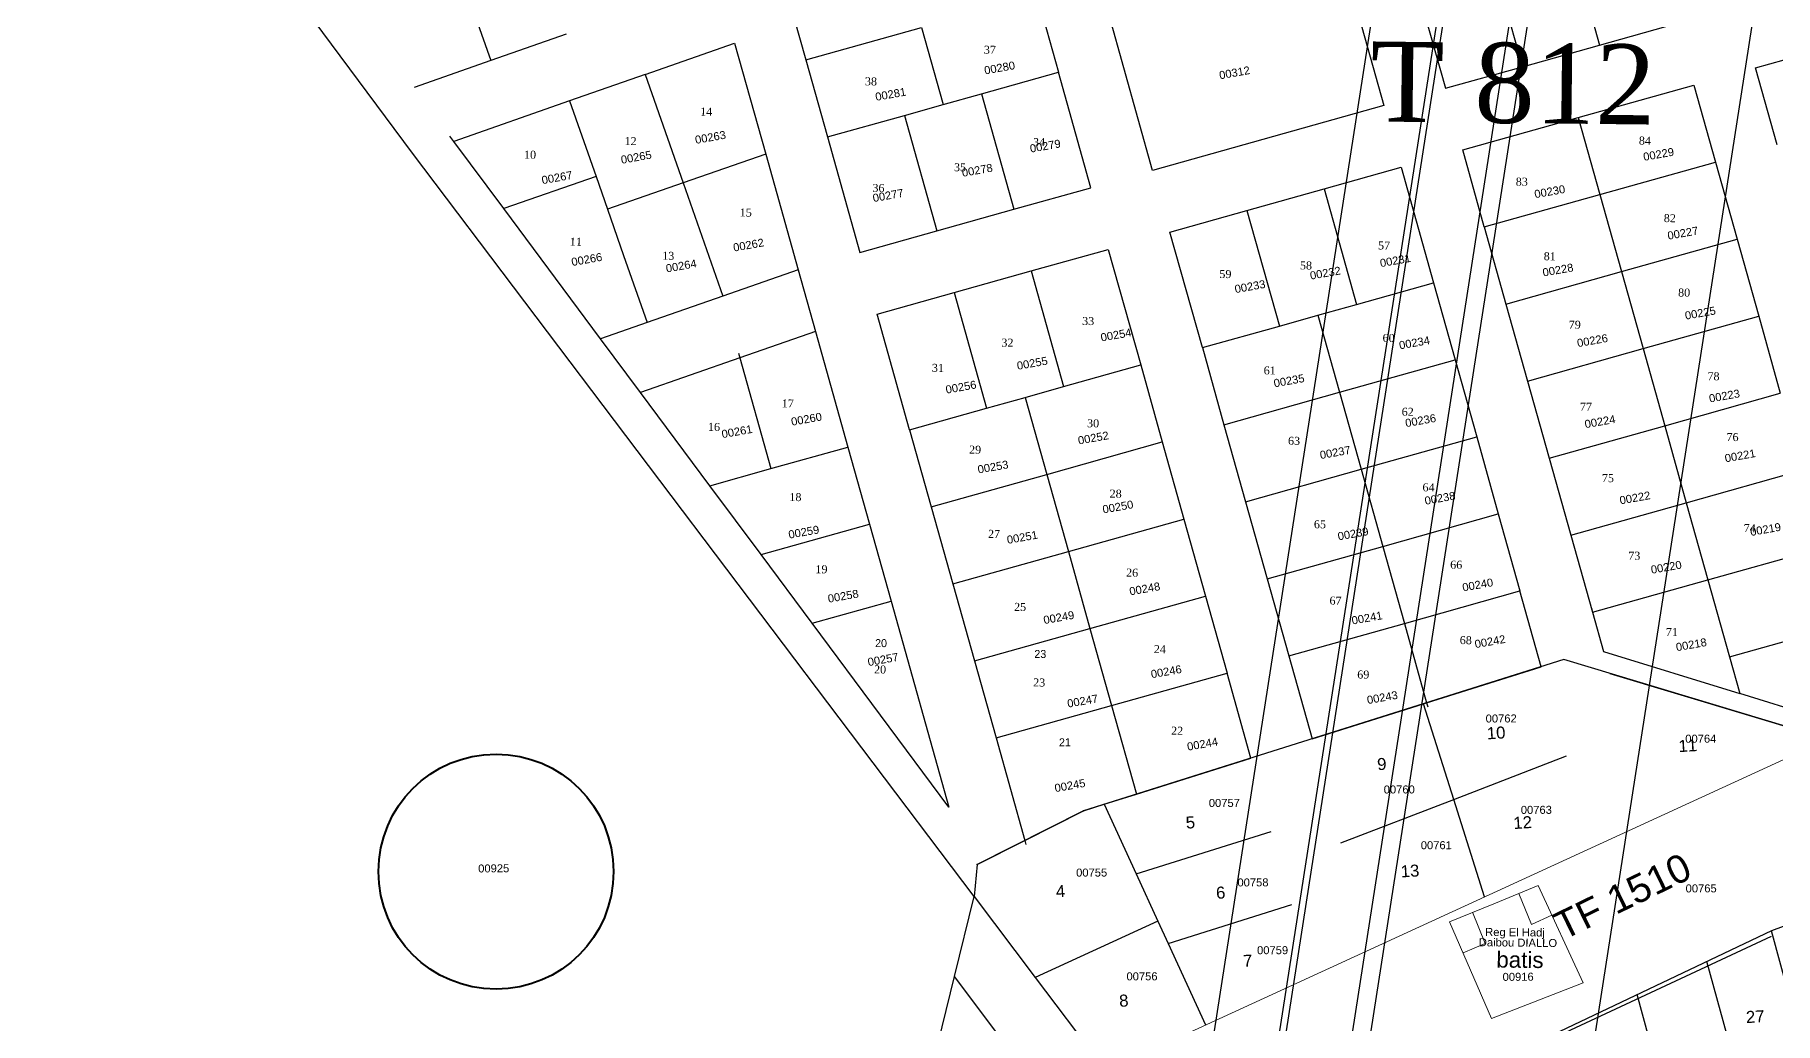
# Model space of a CAD drawing. Header units: metres. Extents: x 0 to 1324930, y 0 to 1631912.
# Drawn here: x 253410.3 to 253627.8, y 1630385.5 to 1630509 of the extents above; entities that cross this region are included whole.
import ezdxf
from ezdxf.enums import TextEntityAlignment as Align

# ---------------------------------------------------------------- set-up
doc = ezdxf.new("R2010")
doc.units = ezdxf.units.M
doc.header["$MEASUREMENT"] = 0
for name, color, linetype in [('A_revoir_geometrie_aberrante', 7, 'Continuous'), ('limites_parcelles', 7, 'Continuous'), ('limites_tf', 7, 'Continuous'), ('numero_lot', 7, 'Continuous'), ('numero_parcelle', 7, 'Continuous'), ('toponymie', 7, 'Continuous')]:
    doc.layers.add(name, color=color, linetype=linetype)
for name, color, linetype, lineweight in [('Cotation Surface1', 1, 'Continuous', 0), ('Régularisation', 1, 'Continuous', 40), ('TITRE FONCIER', 7, 'Continuous', 0)]:
    doc.layers.add(name, color=color, linetype=linetype, lineweight=lineweight)
doc.styles.get("Standard").update_dxf_attribs({"font": 'txt.shx'})
doc.styles.add('Style-Arial', font='arial.ttf')
doc.styles.add('Style-FANCY', font='times.ttf')

msp = doc.modelspace()

# ---------------------------------------------------------------- linework, layer by layer
at = {"layer": 'A_revoir_geometrie_aberrante'}
for p in [(253647.66593, 1630910.42849), (253647.23549, 1630902.43798), (253647.23549, 1630902.43792), (253645.88863, 1630825.83787), (253621.68215, 1630796.06037), (253638.91281, 1630795.57216), (253668.05397, 1630787.75301)]:
    msp.add_line(p, (0, 0), dxfattribs=at)
at = {"layer": 'Cotation Surface1', "color": 1, "linetype": 'Continuous', "lineweight": 40}
msp.add_circle((253467.95062, 1630404.44344, -0.00002), 14.69433, dxfattribs=at)
at = {"layer": 'limites_parcelles'}
for p, q in [((253601.80306, 1630522.18484), (253605.85397, 1630507.74219)), ((253462.33683, 1630519.96344), (253467.28523, 1630505.80227)), ((253573.49266, 1630519.43662), (253578.89428, 1630500.17987)), ((253592.17468, 1630519.48403), (253596.22559, 1630505.04138)), ((253503.96704, 1630515.51329), (253506.66776, 1630505.88489)), ((253582.54684, 1630516.78338), (253586.59809, 1630502.34082)), ((253535.55301, 1630513.98735), (253538.25376, 1630504.35895)), ((253550.00896, 1630492.07739), (253544.60737, 1630511.33415)), ((253476.72548, 1630509.10102), (253467.28523, 1630505.80227)), ((253506.66776, 1630505.88489), (253521.11033, 1630509.9361)), ((253521.11033, 1630509.9361), (253523.81105, 1630500.3077)), ((253605.85397, 1630507.74219), (253615.48234, 1630510.443)), ((253625.34659, 1630504.90119), (253639.78915, 1630508.9524)), ((253486.5907, 1630504.07336), (253497.77095, 1630507.98019)), ((253497.77095, 1630507.98019), (253501.65757, 1630494.12421)), ((253596.22559, 1630505.04138), (253605.85397, 1630507.74219)), ((253467.28523, 1630505.80227), (253457.71299, 1630502.45741)), ((253506.66776, 1630505.88489), (253509.36849, 1630496.25649)), ((253528.62538, 1630501.65814), (253538.25376, 1630504.35895)), ((253542.30488, 1630489.91636), (253538.25376, 1630504.35895)), ((253586.59809, 1630502.34082), (253596.22559, 1630505.04138)), ((253628.04736, 1630495.27281), (253625.34659, 1630504.90119)), ((253486.5907, 1630504.07336), (253477.15047, 1630500.77456)), ((253486.5907, 1630504.07336), (253491.32839, 1630490.51491)), ((253603.20005, 1630498.68898), (253617.64389, 1630502.74055)), ((253617.64389, 1630502.74055), (253620.34453, 1630493.11213)), ((253477.15047, 1630500.77456), (253462.66512, 1630495.71279)), ((253477.15047, 1630500.77456), (253480.44916, 1630491.33429)), ((253518.997, 1630498.95734), (253523.81105, 1630500.3077)), ((253523.81105, 1630500.3077), (253528.62538, 1630501.65814)), ((253528.62538, 1630501.65814), (253532.6765, 1630487.21555)), ((253578.89428, 1630500.17987), (253550.00896, 1630492.07739)), ((253509.36849, 1630496.25649), (253518.997, 1630498.95734)), ((253518.997, 1630498.95734), (253523.04812, 1630484.51475)), ((253588.75748, 1630494.63777), (253603.20005, 1630498.68898)), ((253603.20005, 1630498.68898), (253605.90084, 1630489.0606)), ((253462.66512, 1630495.71279), (253462.17664, 1630496.36948)), ((253468.91903, 1630487.3052), (253462.66512, 1630495.71279)), ((253509.36849, 1630496.25649), (253513.41957, 1630481.81389)), ((253501.65757, 1630494.12421), (253491.32839, 1630490.51491)), ((253501.65757, 1630494.12421), (253505.7167, 1630479.6532)), ((253591.45827, 1630485.00939), (253588.75748, 1630494.63777)), ((253480.44916, 1630491.33429), (253468.91903, 1630487.3052)), ((253480.44916, 1630491.33429), (253481.88813, 1630487.21622)), ((253571.42604, 1630489.77622), (253581.05547, 1630492.47732)), ((253581.05547, 1630492.47732), (253585.10644, 1630478.03469)), ((253605.90084, 1630489.0606), (253620.34453, 1630493.11213)), ((253620.34453, 1630493.11213), (253623.04517, 1630483.4837)), ((253491.32839, 1630490.51491), (253481.88813, 1630487.21622)), ((253491.32839, 1630490.51491), (253496.27643, 1630476.35451)), ((253532.6765, 1630487.21555), (253542.30488, 1630489.91636)), ((253561.79767, 1630487.07541), (253571.42604, 1630489.77622)), ((253571.42604, 1630489.77622), (253575.47723, 1630475.33364)), ((253591.45827, 1630485.00939), (253605.90084, 1630489.0606)), ((253605.90084, 1630489.0606), (253608.60162, 1630479.43222)), ((253481.02796, 1630471.02627), (253468.91903, 1630487.3052)), ((253481.88813, 1630487.21622), (253483.90222, 1630481.45224)), ((253523.04812, 1630484.51475), (253532.6765, 1630487.21555)), ((253552.16929, 1630484.3746), (253561.79767, 1630487.07541)), ((253561.79767, 1630487.07541), (253565.84885, 1630472.63284)), ((253591.45827, 1630485.00939), (253594.15906, 1630475.38101)), ((253513.41957, 1630481.81389), (253523.04812, 1630484.51475)), ((253556.22047, 1630469.93203), (253552.16929, 1630484.3746)), ((253608.60162, 1630479.43222), (253623.04517, 1630483.4837)), ((253623.04517, 1630483.4837), (253625.7458, 1630473.85528)), ((253483.90222, 1630481.45224), (253486.83616, 1630473.05582)), ((253534.83758, 1630479.51298), (253544.4652, 1630482.21357)), ((253544.4652, 1630482.21357), (253548.51623, 1630467.77095)), ((253505.7167, 1630479.6532), (253496.27643, 1630476.35451)), ((253505.7167, 1630479.6532), (253507.87733, 1630471.95043)), ((253525.20921, 1630476.81217), (253534.83758, 1630479.51298)), ((253534.83758, 1630479.51298), (253538.8887, 1630465.07038)), ((253594.15906, 1630475.38101), (253608.60162, 1630479.43222)), ((253608.60162, 1630479.43222), (253611.30241, 1630469.80383)), ((253496.27643, 1630476.35451), (253486.83616, 1630473.05582)), ((253515.58083, 1630474.11136), (253525.20921, 1630476.81217)), ((253525.20921, 1630476.81217), (253529.26032, 1630462.36958)), ((253575.47723, 1630475.33364), (253585.10644, 1630478.03469)), ((253585.10644, 1630478.03469), (253587.80709, 1630468.40626)), ((253519.63195, 1630459.66877), (253515.58083, 1630474.11136)), ((253565.84885, 1630472.63284), (253570.66304, 1630473.98324)), ((253570.66304, 1630473.98324), (253575.47723, 1630475.33364)), ((253570.66304, 1630473.98324), (253573.36383, 1630464.35486)), ((253594.15906, 1630475.38101), (253596.85985, 1630465.75262)), ((253611.30241, 1630469.80383), (253625.7458, 1630473.85528)), ((253625.7458, 1630473.85528), (253628.44644, 1630464.22685)), ((253486.83616, 1630473.05582), (253481.02796, 1630471.02627)), ((253507.87733, 1630471.95043), (253498.41937, 1630468.64556)), ((253507.87733, 1630471.95043), (253511.92846, 1630457.50791)), ((253556.22047, 1630469.93203), (253565.84885, 1630472.63284)), ((253486.02675, 1630464.30603), (253481.02796, 1630471.02627)), ((253556.22047, 1630469.93203), (253558.92126, 1630460.30365)), ((253596.85985, 1630465.75262), (253611.30241, 1630469.80383)), ((253611.30241, 1630469.80383), (253614.0032, 1630460.17545)), ((253498.41937, 1630468.64556), (253486.02675, 1630464.30603)), ((253498.24986, 1630469.24985), (253498.41937, 1630468.64556)), ((253498.41937, 1630468.64556), (253502.30117, 1630454.8074)), ((253538.8887, 1630465.07038), (253548.51623, 1630467.77095)), ((253548.51623, 1630467.77095), (253551.21691, 1630458.14254)), ((253573.36383, 1630464.35486), (253587.80709, 1630468.40626)), ((253587.80709, 1630468.40626), (253590.50773, 1630458.77784)), ((253534.07451, 1630463.71998), (253538.8887, 1630465.07038)), ((253596.85985, 1630465.75262), (253599.56063, 1630456.12424)), ((253494.68197, 1630452.67018), (253486.02675, 1630464.30603)), ((253529.26032, 1630462.36958), (253534.07451, 1630463.71998)), ((253534.07451, 1630463.71998), (253536.77526, 1630454.09159)), ((253558.92126, 1630460.30365), (253573.36383, 1630464.35486)), ((253573.36383, 1630464.35486), (253576.06461, 1630454.72648)), ((253614.0032, 1630460.17545), (253628.44644, 1630464.22685)), ((253519.63195, 1630459.66877), (253529.26032, 1630462.36958)), ((253519.63195, 1630459.66877), (253522.33269, 1630450.04038)), ((253558.92126, 1630460.30365), (253561.62205, 1630450.67527)), ((253576.06461, 1630454.72648), (253590.50773, 1630458.77784)), ((253590.50773, 1630458.77784), (253593.20838, 1630449.14942)), ((253599.56063, 1630456.12424), (253614.0032, 1630460.17545)), ((253614.0032, 1630460.17545), (253616.70399, 1630450.54707)), ((253502.30117, 1630454.8074), (253511.92846, 1630457.50791)), ((253511.92846, 1630457.50791), (253514.62923, 1630447.87952)), ((253536.77526, 1630454.09159), (253551.21691, 1630458.14254)), ((253551.21691, 1630458.14254), (253553.91759, 1630448.51413)), ((253494.68197, 1630452.67018), (253502.30117, 1630454.8074)), ((253561.62205, 1630450.67527), (253576.06461, 1630454.72648)), ((253576.06461, 1630454.72648), (253578.7654, 1630445.09809)), ((253599.56063, 1630456.12424), (253602.26142, 1630446.49586)), ((253616.70399, 1630450.54707), (253631.14708, 1630454.59843)), ((253501.07382, 1630444.07716), (253494.68197, 1630452.67018)), ((253522.33269, 1630450.04038), (253536.77526, 1630454.09159)), ((253536.77526, 1630454.09159), (253539.476, 1630444.46319)), ((253522.33269, 1630450.04038), (253525.03343, 1630440.41198)), ((253561.62205, 1630450.67527), (253564.32284, 1630441.04688)), ((253602.26142, 1630446.49586), (253616.70399, 1630450.54707)), ((253616.70399, 1630450.54707), (253619.40478, 1630440.91869)), ((253501.07382, 1630444.07716), (253514.62923, 1630447.87952)), ((253514.62923, 1630447.87952), (253517.33, 1630438.25113)), ((253539.476, 1630444.46319), (253553.91759, 1630448.51413)), ((253553.91759, 1630448.51413), (253556.61828, 1630438.88572)), ((253578.7654, 1630445.09809), (253593.20838, 1630449.14942)), ((253593.20838, 1630449.14942), (253595.90903, 1630439.521)), ((253602.26142, 1630446.49586), (253604.96221, 1630436.86748)), ((253507.46566, 1630435.48413), (253501.07382, 1630444.07716)), ((253525.03343, 1630440.41198), (253539.476, 1630444.46319)), ((253539.476, 1630444.46319), (253542.17674, 1630434.8348)), ((253564.32284, 1630441.04688), (253578.7654, 1630445.09809)), ((253578.7654, 1630445.09809), (253581.46619, 1630435.46971)), ((253619.40478, 1630440.91869), (253633.84772, 1630444.97)), ((253525.03343, 1630440.41198), (253527.73418, 1630430.78359)), ((253564.32284, 1630441.04688), (253567.02363, 1630431.4185)), ((253581.46619, 1630435.46971), (253595.90903, 1630439.521)), ((253598.56275, 1630430.05988), (253595.90903, 1630439.521)), ((253604.96221, 1630436.86748), (253619.40478, 1630440.91869)), ((253619.40478, 1630440.91869), (253622.10556, 1630431.29031)), ((253507.46566, 1630435.48413), (253517.33, 1630438.25113)), ((253517.33, 1630438.25113), (253524.54777, 1630412.5194)), ((253542.17674, 1630434.8348), (253556.61828, 1630438.88572)), ((253556.61828, 1630438.88572), (253559.31896, 1630429.25731)), ((253604.96221, 1630436.86748), (253606.33481, 1630431.97413)), ((253524.54777, 1630412.5194), (253507.46566, 1630435.48413)), ((253527.73418, 1630430.78359), (253542.17674, 1630434.8348)), ((253542.17674, 1630434.8348), (253544.87749, 1630425.2064)), ((253567.02363, 1630431.4185), (253581.46619, 1630435.46971)), ((253581.46619, 1630435.46971), (253584.24804, 1630425.55235)), ((253622.10556, 1630431.29031), (253636.54836, 1630435.34158)), ((253527.73418, 1630430.78359), (253530.43492, 1630421.15519)), ((253567.02363, 1630431.4185), (253569.93346, 1630421.04486)), ((253606.33481, 1630431.97413), (253623.39385, 1630426.69752)), ((253622.10556, 1630431.29031), (253623.39385, 1630426.69752)), ((253544.87749, 1630425.2064), (253559.31896, 1630429.25731)), ((253562.29693, 1630418.64033), (253559.31896, 1630429.25731)), ((253584.24804, 1630425.55235), (253598.56275, 1630430.05988)), ((253607.13415, 1630429.21819), (253634.41399, 1630420.99965)), ((253638.81421, 1630421.92779), (253623.39385, 1630426.69752)), ((253530.43492, 1630421.15519), (253544.87749, 1630425.2064)), ((253544.87749, 1630425.2064), (253547.98352, 1630414.13312)), ((253569.93346, 1630421.04486), (253583.87793, 1630425.4358)), ((253583.87793, 1630425.4358), (253584.24804, 1630425.55235)), ((253587.64694, 1630413.46645), (253583.87793, 1630425.4358)), ((253584.24804, 1630425.55235), (253584.38971, 1630425.0473)), ((253530.43492, 1630421.15519), (253534.02888, 1630408.34239)), ((253547.98352, 1630414.13312), (253562.29693, 1630418.64033)), ((253587.64694, 1630413.46645), (253601.74931, 1630418.90365)), ((253541.37925, 1630412.05347), (253543.96795, 1630412.86864)), ((253543.96795, 1630412.86864), (253547.98352, 1630414.13312)), ((253543.96795, 1630412.86864), (253547.96187, 1630404.1653)), ((253573.54852, 1630408.03077), (253587.64694, 1630413.46645)), ((253591.48017, 1630401.29311), (253587.64694, 1630413.46645)), ((253534.02888, 1630408.34239), (253541.37925, 1630412.05347)), ((253547.96187, 1630404.1653), (253564.8421, 1630409.48068)), ((253528.07682, 1630405.33729), (253534.02888, 1630408.34239)), ((253534.02888, 1630408.34239), (253534.17301, 1630407.82857)), ((253547.96187, 1630404.1653), (253550.67928, 1630398.24498)), ((253525.23401, 1630391.32533), (253527.69407, 1630401.34559)), ((253527.69407, 1630401.34559), (253535.34972, 1630391.20874)), ((253551.9538, 1630395.46822), (253567.38499, 1630400.32732)), ((253550.67928, 1630398.24498), (253535.34972, 1630391.20874)), ((253550.67928, 1630398.24498), (253551.9538, 1630395.46822)), ((253551.9538, 1630395.46822), (253556.62372, 1630385.29407)), ((253522.37773, 1630379.69119), (253525.23401, 1630391.32533)), ((253538.36251, 1630373.95351), (253525.23401, 1630391.32533)), ((253535.34972, 1630391.20874), (253544.14743, 1630379.56748)), ((253623.88174, 1630376.45864), (253619.2792, 1630393.20759)), ((253614.7543, 1630373.82131), (253610.56407, 1630389.06985))]:
    msp.add_line(p, q, dxfattribs=at)
at = {"layer": 'limites_tf', "color": 5, "linetype": 'Continuous', "lineweight": 30}
for p, q in [((253693.3163, 1630421.55209), (253627.3395, 1630397.03443)), ((253627.3395, 1630397.03443), (253556.40037, 1630363.3542)), ((253632.28558, 1630378.88689), (253627.3395, 1630397.03443))]:
    msp.add_line(p, q, dxfattribs=at)
at = {"layer": 'limites_tf', "color": 5, "linetype": 'Continuous', "lineweight": 0}
msp.add_line((253544.14743, 1630379.56748), (253634.41399, 1630420.99965), dxfattribs=at)
at = {"layer": 'limites_tf', "color": 1, "linetype": 'Continuous', "lineweight": 30}
msp.add_line((253627.30697, 1630396.33889, 0), (253556.13445, 1630363.15472, 0), dxfattribs=at)
at = {"layer": 'limites_tf', "color": 5, "linetype": 'Continuous', "lineweight": 30, "flags": 128}
msp.add_lwpolyline([(253594.42676, 1630586.6008), (253652.57738, 1630675.46605), (253711.46161, 1630669.49024), (253773.0514, 1630655.13312), (253863.47301, 1630631.51545), (253855.55349, 1630548.17119), (253852.24203, 1630482.49245), (253763.12496, 1630463.61636), (253714.31684, 1630461.39834), (253689.13183, 1630451.50702), (253671.66464, 1630435.30848), (253634.41399, 1630420.99965), (253629.5891, 1630422.45666), (253601.39883, 1630430.94605), (253541.38187, 1630412.04742), (253528.07813, 1630405.33426), (253527.69407, 1630401.34559), (253457.50103, 1630494.25351), (253431.58389, 1630529.16506), (253432.12865, 1630533.35316), (253488.96046, 1630553.63303), (253594.42676, 1630586.6008)], close=True, dxfattribs=at)
at = {"layer": 'numero_lot', "color": 7, "linetype": 'Continuous', "lineweight": 30}
for p in [(253604.88238, 1630437.23686), (253587.64694, 1630413.46644), (253541.37925, 1630412.05347), (253528.07813, 1630405.33426), (253527.69407, 1630401.34559), (253550.67928, 1630398.24498)]:
    msp.add_point(p, dxfattribs=at)
at = {"layer": 'Régularisation', "color": 1, "lineweight": 13, "ltscale": 1000, "flags": 128}
msp.add_lwpolyline([(253598.183, 1630402.695), (253603.79484, 1630390.56038), (253592.37439, 1630386.1041), (253587.11341, 1630398.18185), (253592.64821, 1630400.43843), (253598.183, 1630402.695)], close=True, dxfattribs=at)
for points in [[(253597.37177, 1630397.82225), (253595.7839, 1630401.71687)], [(253591.58635, 1630395.47602), (253590.00287, 1630399.3599)], [(253599.89812, 1630398.98636), (253597.37177, 1630397.82225)], [(253591.58635, 1630395.47602), (253588.80429, 1630394.30006)]]:
    msp.add_lwpolyline(points, dxfattribs=at)

# ---------------------------------------------------------------- texts
at = {"layer": 'numero_lot', "color": 7, "linetype": 'Continuous', "lineweight": 30, "style": 'Style-FANCY'}
for s, p in [('37', (253529.66935, 1630507.15485)), ('38', (253514.8091, 1630503.20582)), ('14', (253494.21868, 1630499.42802)), ('12', (253484.76895, 1630495.74417)), ('34', (253535.81528, 1630495.61575)), ('84', (253611.5315, 1630495.80645)), ('10', (253472.20461, 1630494.04255)), ('35', (253525.93894, 1630492.47769)), ('83', (253596.1445, 1630490.67277)), ('36', (253515.74413, 1630489.88425)), ('15', (253499.16318, 1630486.81992)), ('82', (253614.64244, 1630486.11344)), ('11', (253477.92512, 1630483.15746)), ('57', (253578.93401, 1630482.6961)), ('13', (253489.47814, 1630481.4071)), ('58', (253569.17295, 1630480.20611)), ('81', (253599.63809, 1630481.35433)), ('59', (253559.10294, 1630479.12639)), ('80', (253616.43284, 1630476.81372)), ('33', (253541.95036, 1630473.25458)), ('60', (253579.50222, 1630471.14103)), ('79', (253602.76152, 1630472.79751)), ('32', (253531.86251, 1630470.55174)), ('31', (253523.1757, 1630467.4006)), ('61', (253564.64078, 1630467.08379)), ('78', (253620.10317, 1630466.35701)), ('17', (253504.4165, 1630462.95334)), ('77', (253604.16303, 1630462.55513)), ('30', (253542.56693, 1630460.47762)), ('62', (253581.88827, 1630461.91593)), ('16', (253495.19137, 1630460.02457)), ('63', (253567.68043, 1630458.2844)), ('76', (253622.48005, 1630458.75534)), ('29', (253527.82196, 1630457.17666)), ('28', (253545.3903, 1630451.6806)), ('64', (253584.48823, 1630452.47204)), ('75', (253606.90381, 1630453.62375)), ('18', (253505.36938, 1630451.2549)), ('65', (253570.91851, 1630447.85949)), ('74', (253624.62603, 1630447.36845)), ('27', (253530.19374, 1630446.65305)), ('66', (253587.95091, 1630442.80222)), ('73', (253610.20399, 1630443.92866)), ('19', (253508.62293, 1630442.23671)), ('26', (253547.4448, 1630441.80982)), ('25', (253533.4461, 1630437.52665)), ('67', (253572.86844, 1630438.31453)), ('71', (253614.89641, 1630434.38929)), ('24', (253550.90868, 1630432.24821)), ('68', (253589.14506, 1630433.37379)), ('20', (253515.94768, 1630429.71065)), ('23', (253535.82977, 1630428.08514)), ('69', (253576.33589, 1630429.07754)), ('22', (253553.06775, 1630422.05161))]:
    msp.add_text(s, height=1, rotation=359.37, dxfattribs=at).set_placement(p, align=Align.MIDDLE_CENTER)
at = {"layer": 'numero_lot', "color": 7, "linetype": 'Continuous', "lineweight": 30, "char_height": 1, "attachment_point": 5, "rotation": 0.1419218, "line_spacing_factor": 0.806439, "style": 'Style-FANCY'}
for s, insert in [('\\FFANCY;20', (253516.06842, 1630432.99716)), ('\\FFANCY;23', (253535.97061, 1630431.63964)), ('\\FFANCY;21', (253539.04487, 1630420.60926))]:
    msp.add_mtext(s, dxfattribs=dict(at, insert=insert))
at = {"layer": 'numero_lot', "color": 7, "linetype": 'Continuous', "lineweight": 30, "char_height": 1.5, "attachment_point": 7, "rotation": 3.4414189, "line_spacing_factor": 0.6}
for s, insert in [('\\fArial|b0|i0|c00|p39;10', (253591.81386, 1630420.94848)), ('\\fArial|b0|i0|c00|p39;11', (253615.76351, 1630419.37523)), ('\\fArial|b0|i0|c00|p39;9', (253578.11258, 1630417.09254)), ('\\fArial|b0|i0|c00|p39;5', (253554.19706, 1630409.79231)), ('\\fArial|b0|i0|c00|p39;12', (253595.13088, 1630409.76461)), ('\\fArial|b0|i0|c00|p39;13', (253581.05538, 1630403.69532)), ('\\fArial|b0|i0|c00|p39;4', (253537.95628, 1630401.21102)), ('\\fArial|b0|i0|c00|p39;6', (253557.9761, 1630401.01619)), ('\\fArial|b0|i0|c00|p39;7', (253561.3548, 1630392.52449)), ('\\fArial|b0|i0|c00|p39;8', (253545.87059, 1630387.52273))]:
    msp.add_mtext(s, dxfattribs=dict(at, insert=insert))
at = {"layer": 'numero_lot', "color": 7, "linetype": 'Continuous', "lineweight": 0, "insert": (253624.19933, 1630385.50753), "char_height": 1.5, "attachment_point": 7, "rotation": 3.4414189, "line_spacing_factor": 0.6}
msp.add_mtext('\\fArial|b0|i0|c00|p39;27', dxfattribs=at)
at = {"layer": 'numero_parcelle', "color": 5, "lineweight": 30, "style": 'Style-Arial'}
for s, rotation, p in [('00280', 10.13223, (253528.88008, 1630505.05391, -0.00001)), ('00312', 10.13223, (253558.2454, 1630504.44516, -0.00001)), ('00281', 10.13223, (253515.27424, 1630501.7493, -0.00001)), ('00263', 10.13223, (253492.74453, 1630496.37011, -0.00001)), ('00279', 10.13223, (253534.59233, 1630495.27942, -0.00001)), ('00265', 10.13223, (253483.47413, 1630493.87996, -0.00001)), ('00229', 10.13223, (253611.2415, 1630494.24985, -0.00001)), ('00267', 10.13223, (253473.57671, 1630491.3364, -0.00001)), ('00278', 10.13223, (253526.09204, 1630492.25219, -0.00001)), ('00277', 10.13223, (253514.9514, 1630489.1018, -0.00001)), ('00230', 10.13223, (253597.6353, 1630489.58763, -0.00001)), ('00227', 10.13223, (253614.27099, 1630484.39714, -0.00001)), ('00262', 10.13223, (253497.50874, 1630482.91375, -0.00001)), ('00266', 10.13223, (253477.29057, 1630481.10644, -0.00001)), ('00264', 10.13223, (253489.09343, 1630480.29859, -0.00001)), ('00231', 10.13223, (253578.33719, 1630480.96699, -0.00001)), ('00228', 10.13223, (253598.66267, 1630479.79185, -0.00001)), ('00233', 10.13223, (253560.18019, 1630477.7222, -0.00001)), ('00232', 10.13223, (253569.59493, 1630479.40468, -0.00001)), ('00225', 10.13223, (253616.4519, 1630474.40481, -0.00001)), ('00254', 10.13223, (253543.43506, 1630471.67369, -0.00001)), ('00226', 10.13223, (253602.9706, 1630470.96941, -0.00001)), ('00234', 10.13223, (253580.72749, 1630470.69807, -0.00001)), ('00255', 10.13223, (253532.96403, 1630468.13552, -0.00001)), ('00256', 10.13223, (253524.05884, 1630465.15499, -0.00001)), ('00235', 10.13223, (253565.05922, 1630465.95328, -0.00001)), ('00223', 10.13223, (253619.46426, 1630464.0496, -0.00001)), ('00260', 10.13223, (253504.74917, 1630461.14856, -0.00001)), ('00236', 10.13223, (253581.494, 1630460.97242, -0.00001)), ('00224', 10.13223, (253603.91885, 1630460.83815, -0.00001)), ('00261', 10.13223, (253496.06456, 1630459.59656, -0.00001)), ('00252', 10.13223, (253540.59969, 1630458.80398, -0.00001)), ('00237', 10.13223, (253570.82614, 1630456.98234, -0.00001)), ('00221', 10.13223, (253621.43126, 1630456.57683, -0.00001)), ('00253', 10.13223, (253528.0631, 1630455.17449, -0.00001)), ('00250', 10.13223, (253543.66684, 1630450.18402, -0.00001)), ('00238', 10.13223, (253583.92257, 1630451.26597, -0.00001)), ('00222', 10.13223, (253608.28824, 1630451.31689, -0.00001)), ('00259', 10.13223, (253504.41549, 1630447.03915, -0.00001)), ('00219', 10.13223, (253624.60012, 1630447.3707)), ('00251', 10.13223, (253531.71636, 1630446.38146, -0.00001)), ('00239', 10.13223, (253573.05789, 1630446.82399, -0.00001)), ('00220', 10.13223, (253612.19269, 1630442.64641, -0.00001)), ('00258', 10.13223, (253509.3367, 1630439.02835, -0.00001)), ('00248', 10.13223, (253547.02268, 1630439.94873, -0.00001)), ('00240', 10.13223, (253588.63321, 1630440.43933, -0.00001)), ('00249', 10.13223, (253536.28265, 1630436.36248, -0.00001)), ('00241', 10.13223, (253574.79977, 1630436.30027, -0.00001)), ('00242', 10.13223, (253590.17717, 1630433.35301, -0.00001)), ('00218', 10.13223, (253615.32513, 1630432.96698, -0.00001)), ('00257', 10.13223, (253514.32102, 1630431.1082, -0.00001)), ('00246', 10.13223, (253549.70602, 1630429.59327, -0.00001)), ('00247', 10.13223, (253539.25905, 1630425.92048, -0.00001)), ('00243', 10.13223, (253576.71441, 1630426.36307, -0.00001)), ('00762', 0.13223, (253591.62229, 1630424.08115, -0.00001)), ('00764', 0.13223, (253616.57106, 1630421.55637, -0.00001)), ('00244', 10.13223, (253554.23843, 1630420.54061, -0.00001)), ('00245', 10.13223, (253537.67679, 1630415.35836, -0.00001)), ('00760', 0.13223, (253578.88621, 1630415.21007, -0.00001)), ('00757', 0.13223, (253557.02724, 1630413.52407, -0.00001)), ('00763', 0.13223, (253596.01786, 1630412.6603)), ('00761', 0.13223, (253583.51712, 1630408.24387, -0.00001)), ('00755', 0.13223, (253540.4462, 1630404.82219, -0.00001)), ('00758', 0.13223, (253560.60539, 1630403.59374, -0.00001)), ('00759', 0.13223, (253563.05806, 1630395.12136, -0.00001)), ('00756', 0.13223, (253546.73815, 1630391.8541, -0.00001))]:
    msp.add_text(s, height=1, rotation=rotation, dxfattribs=at).set_placement(p, align=Align.TOP_LEFT)
at = {"layer": 'numero_parcelle', "color": 5, "lineweight": 0, "style": 'Style-Arial'}
for s, rotation, p in [('00925', 0.43413, (253465.71824, 1630405.33716, -0.00002)), ('00765', 0.13223, (253616.61424, 1630402.84677, -0.00001)), ('00916', 0.43413, (253593.7405, 1630391.78867, -0.00002))]:
    msp.add_text(s, height=1, rotation=rotation, dxfattribs=at).set_placement(p, align=Align.TOP_LEFT)
at = {"layer": 'TITRE FONCIER', "color": 2, "linetype": 'Continuous', "lineweight": 0, "style": 'Style-FANCY'}
msp.add_text('T 812', height=10.000002, rotation=359.37, dxfattribs=at).set_placement((253595.04851, 1630503.00091), align=Align.MIDDLE_CENTER)
at = {"layer": 'toponymie', "color": 7, "linetype": 'Continuous', "lineweight": 0, "style": 'Style-Arial'}
msp.add_text('batis', height=2, rotation=359.3981, dxfattribs=at).set_placement((253592.97304, 1630394.45886, -555362.69824), align=Align.TOP_LEFT)
at = {"layer": 'toponymie', "color": 1, "linetype": 'Continuous', "insert": (253601.32531, 1630395.77272, 100), "char_height": 3.5, "attachment_point": 7, "rotation": 25.9230164, "line_spacing_factor": 0.6}
msp.add_mtext('\\fArial|b0|i0|c00|p39;TF 1510', dxfattribs=at)
at = {"layer": 'toponymie', "color": 7, "linetype": 'Continuous', "lineweight": 0, "insert": (253590.79461, 1630397.41796), "char_height": 1, "attachment_point": 1, "rotation": 359.3980969, "line_spacing_factor": 0.776524, "style": 'Style-Arial'}
msp.add_mtext('  Reg El Hadj \\PDaibou DIALLO', dxfattribs=at)

doc.saveas('drawing.dxf')
